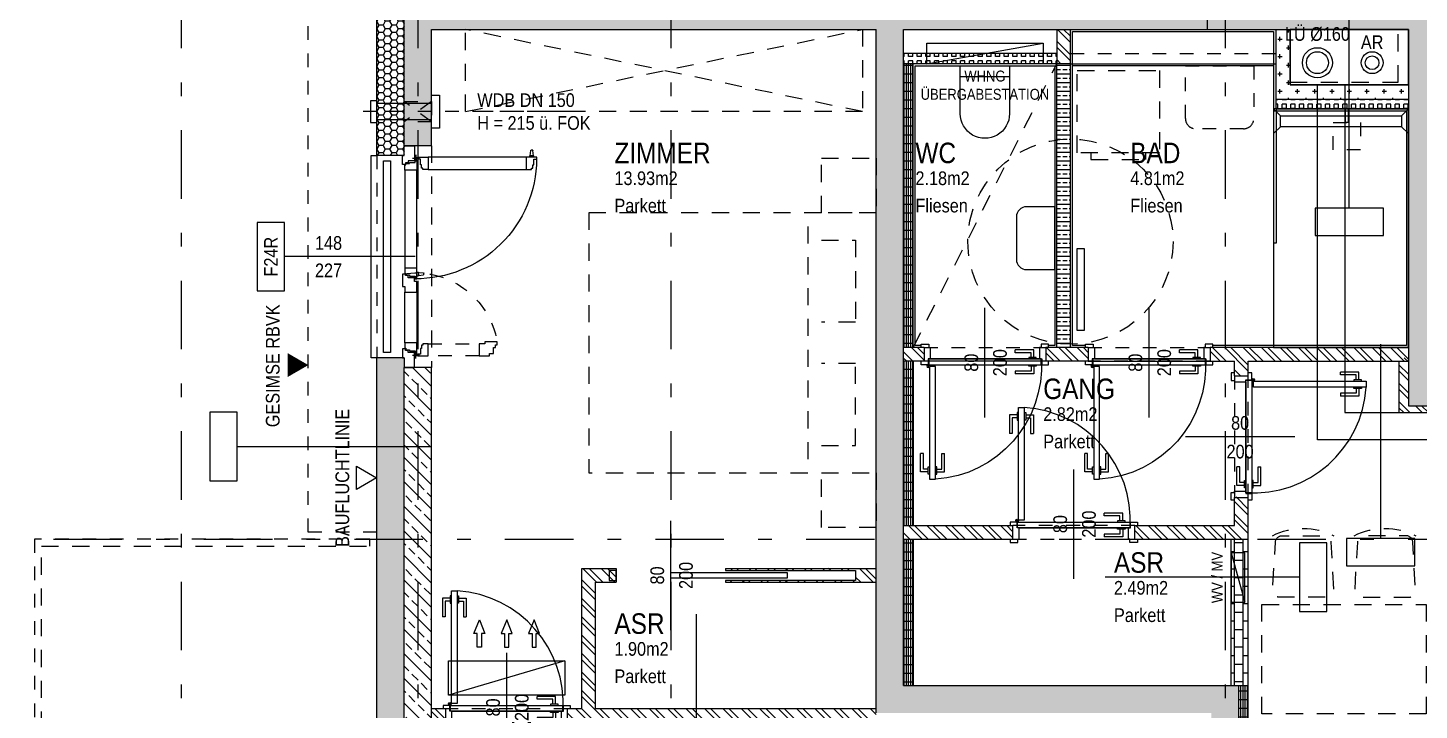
# Model space of a CAD drawing. Header units: millimetres. Extents: x 2821 to 2886, y 1688 to 1792.
# Drawn here: x 2866.19 to 2876.35, y 1738.48 to 1743.47 of the extents above; entities that cross this region are included whole.
import ezdxf
from ezdxf.enums import TextEntityAlignment as Align

# ---------------------------------------------------------------- set-up
doc = ezdxf.new("R2010")
doc.units = ezdxf.units.MM
for name, pattern in [('HIDDEN', [0.375, 0.25, -0.125]), ('HIDDEN2', [0.1875, 0.125, -0.0625]), ('STRICHPUNKT', [1, 0.5, -0.25, 0, -0.25])]:
    doc.linetypes.add(name, pattern=pattern)
for name, color, linetype in [('00-TXT---------M0', 8, 'Continuous'), ('01-ANS-G00-L04-M0', 8, 'Continuous'), ('01-SYM-G00-L04-M0', 8, 'Continuous'), ('01-TXT---------M0', 1, 'Continuous'), ('01-TXT---------PP', 1, 'Continuous'), ('01-TXT-G00-L04-M0', 1, 'Continuous'), ('02-ANS-G00-L04-M0', 8, 'Continuous'), ('02-AXO-G00-L04-M0', 8, 'STRICHPUNKT'), ('02-DIM-G00-L04-ACHSEN', 8, 'Continuous'), ('02-DIM-G00-L04-BEHÖRDE', 20, 'Continuous'), ('02-FIL-G00-L04-LILA', 223, 'Continuous'), ('02-FIL-G00-L04-ORANGE', 40, 'Continuous'), ('02-FIL-G00-L04-STB', 8, 'Continuous'), ('02-FLI-G00-L04-M0', 141, 'Continuous'), ('02-HID---------M0', 8, 'HIDDEN2'), ('02-HID-G00-L04-M0', 8, 'HIDDEN2'), ('02-TWA---------M0', 4, 'Continuous'), ('02-TWA-G00-L04-M0', 4, 'Continuous'), ('02-WDA---------M0', 8, 'Continuous'), ('02-WDA-G00-L04-M0', 8, 'Continuous'), ('02-ZWA---------M0', 2, 'Continuous'), ('02-ZWA-G00-L04-M0', 2, 'Continuous'), ('03-ANS-G00-L04-M0', 8, 'Continuous'), ('03-HID-G00-L04-M0', 8, 'HIDDEN2'), ('03-SYM-G00-L04-M0', 8, 'Continuous'), ('04-HLP---------M0', 8, 'HIDDEN2'), ('04-STO---------M0', 1, 'Continuous'), ('04-SYM---------EP', 8, 'Continuous'), ('04-SYM-G00-L04-EP', 8, 'Continuous'), ('04-TXT---------EP', 8, 'Continuous'), ('04-TXT-G00-L04-M0', 8, 'Continuous'), ('04-TXT-G00-L04-POS', 8, 'Continuous'), ('05-STO--------M0', 1, 'Continuous'), ('05-SYM---------M0', 8, 'Continuous'), ('05-SYM--------M0', 8, 'Continuous'), ('05-SYM-G00-L04-M0', 8, 'Continuous'), ('05-TXT---------PP', 8, 'Continuous'), ('05-TXT--------M0', 8, 'Continuous'), ('05-TXT-G00-L04-M0', 8, 'Continuous'), ('07-BAR-G00-L04-M0', 8, 'HIDDEN2'), ('07-SAN---------M0', 8, 'Continuous'), ('07-SAN-G00-L04-FBHZG-EVERT', 8, 'Continuous'), ('07-SAN-G00-L04-KLIMA', 8, 'Continuous'), ('07-SAN-G00-L04-M0', 8, 'Continuous')]:
    doc.layers.add(name, color=color, linetype=linetype)
for name, color, linetype, plot in [('00_HLP---------M0', 6, 'Continuous', False), ('00_HLP-G00-L04-M0', 6, 'Continuous', False), ('07_MOB-G00-L04-M0', 6, 'HIDDEN2', False)]:
    doc.layers.add(name, color=color, linetype=linetype, plot=plot)
doc.styles.add('ARIAL', font='arial.ttf', dxfattribs={"width": 0.85})
doc.dimstyles.new('pp chromy&schneider', dxfattribs={"dimscale": 0.005, "dimtxt": 25, "dimasz": 10, "dimexe": 0, "dimexo": 0, "dimgap": 5, "dimtad": 1, "dimdec": 1, "dimlfac": 100, "dimrnd": 0.1, "dimzin": 9, "dimdsep": 46, "dimtxsty": 'ARIAL', "dimblk": 'c&s kote', "dimcen": 0, "dimse1": 1, "dimse2": 1, "dimclrd": 8, "dimclrt": 8, "dimadec": 0, "dimazin": 0, "dimtfac": 0.75, "dimtdec": 1, "dimtix": 1, "dimtmove": 2, "dimatfit": 0, "dimldrblk": 'NONE', "dimfxl": 1, "dimtolj": 1, "dimlwd": -1, "dimarcsym": 0})
pattern_1 = [(90, (2796.073195, 1683.69414), (-0.015875, 0), []), (180, (2796.073195, 1683.69414), (0, -0.0635), [])]
pattern_2 = [(135, (2796.07319, 1683.69414), (-0.06735192, -0.06735192), []), (135, (2796.07319, 1683.73904), (-0.06735192, -0.06735192), [])]
pattern_3 = [(135, (2796.07319, 1683.66914), (-0.06735192, -0.06735192), []), (135, (2796.07319, 1683.71404), (-0.06735192, -0.06735192), [])]
pattern_4 = [(180, (2911.073195, 1728.69414), (-0.047625, -0.0274963), [0.03175, -0.0635]), (300, (2911.073195, 1728.69414), (0.047624994, -0.02749631), [0.03175, -0.0635]), (240, (2911.073195, 1728.69414), (-6e-09, -0.05499261), [-0.0635, 0.03175])]
pattern_5 = [(90, (2796.073195, 1683.69414), (-0.03175, 0), [0.03175, -0.03175]), (180, (2796.073195, 1683.69414), (0, -0.03175), [0.03175, -0.03175])]

# ---------------------------------------------------------------- blocks, each defined once
blk = doc.blocks.new('05-TXT')
at = {"layer": '05-TXT--------M0'}
blk.add_line((-0.4, 0), (0.4, 0), dxfattribs=at)
at = {"layer": '05-TXT--------M0', "color": 8, "style": 'ARIAL', "width": 0.85}
blk.add_attdef('BREITE', text='', height=0.1, dxfattribs=at).set_placement((0, 0.05), align=Align.CENTER)
blk.add_attdef('HÖHE', text='', height=0.1, rotation=360, dxfattribs=at).set_placement((0, -0.06), align=Align.TOP_CENTER)
blk = doc.blocks.new('04-TXT')
blk.add_line((0, 0), (0.953, 0))
at = {"layer": '04-TXT---------EP', "color": 8, "style": 'ARIAL', "width": 0.85}
blk.add_attdef('WIDTH', text='', height=0.1, dxfattribs=at).set_placement((0.632, 0.05), align=Align.CENTER)
blk.add_attdef('HEIGHT', text='', height=0.1, dxfattribs=at).set_placement((0.632, -0.05), align=Align.TOP_CENTER)
blk = doc.blocks.new('TÜR-80_10er-WAND')
at = {"layer": '00_HLP---------M0'}
blk.add_lwpolyline([(0.411, -0.025), (-0.411, -0.025), (-0.411, -0.025), (-0.411, 0.017), (0.411, 0.017)], close=True, dxfattribs=at)
for points in [[(0.4, 0.017), (-0.4, 0.017)], [(-0.375, 0.017), (-0.375, 0.027), (-0.32, 0.027), (-0.32, 0.017)], [(-0.357, 0.027), (-0.357, 0.083), (-0.222, 0.083)], [(-0.337, 0.027), (-0.337, 0.063), (-0.222, 0.063)], [(-0.222, 0.063), (-0.222, 0.083)], [(-0.375, -0.025), (-0.375, -0.035), (-0.32, -0.035), (-0.32, -0.025)], [(-0.357, -0.035), (-0.357, -0.091), (-0.222, -0.091)], [(-0.337, -0.035), (-0.337, -0.071), (-0.222, -0.071)], [(-0.222, -0.071), (-0.222, -0.091)]]:
    blk.add_lwpolyline(points, dxfattribs=at)
at = {"layer": '02-HID---------M0', "ltscale": 0.5}
for points in [[(0.445, 0.1), (-0.445, 0.1)], [(-0.445, 0), (0.445, 0)]]:
    blk.add_lwpolyline(points, dxfattribs=at)
at = {"layer": '02-ZWA---------M0'}
for points in [[(-0.445, 0.1), (-0.445, 0)], [(0.445, 0.1), (0.445, 0)]]:
    blk.add_lwpolyline(points, dxfattribs=at)
at = {"layer": '05-STO--------M0'}
for points in [[(-0.465, 0.1), (-0.465, 0.125), (-0.41, 0.125), (-0.41, 0.1), (-0.4, 0.1), (-0.4, 0.017), (-0.415, 0.017), (-0.415, -0.025), (-0.465, -0.025), (-0.465, 0)], [(0.465, 0.1), (0.465, 0.125), (0.41, 0.125), (0.41, 0.1), (0.4, 0.1), (0.4, 0.017), (0.415, 0.017), (0.415, -0.025), (0.465, -0.025), (0.465, 0)]]:
    blk.add_lwpolyline(points, dxfattribs=at)
at = {"layer": '05-SYM---------M0'}
for points in [[(0.352, -0.808), (0.296, -0.808), (0.296, -0.673)], [(0.316, -0.673), (0.296, -0.673)], [(0.352, -0.788), (0.316, -0.788), (0.316, -0.673)], [(0.414, -0.808), (0.47, -0.808), (0.47, -0.673)], [(0.414, -0.788), (0.45, -0.788), (0.45, -0.673)], [(0.45, -0.673), (0.47, -0.673)], [(0.362, -0.826), (0.352, -0.826), (0.352, -0.771), (0.362, -0.771)], [(0.404, -0.826), (0.414, -0.826), (0.414, -0.771), (0.404, -0.771)]]:
    blk.add_lwpolyline(points, dxfattribs=at)
at = {"layer": '05-SYM--------M0'}
blk.add_lwpolyline([(0.404, -0.039), (0.404, -0.862), (0.404, -0.862), (0.362, -0.862), (0.362, -0.039)], close=True, dxfattribs=at)
for points in [[(0.41, -0.036), (0.42, -0.036)], [(0.415, -0.031), (0.415, -0.041)]]:
    blk.add_lwpolyline(points, dxfattribs=at)
blk.add_circle((0.415, -0.036), 0.01, dxfattribs=at)
blk.add_arc((0.415, -0.036), 0.828, 176.3309, 266.3309, dxfattribs=at)
blk = doc.blocks.new('01-SQM')
at = {"layer": '01-TXT---------M0', "color": 1, "style": 'ARIAL', "width": 0.85}
blk.add_attdef('ROOM', (0, 0), '', height=0.15, dxfattribs=at)
blk.add_attdef('AREA', text='', height=0.1, dxfattribs=at).set_placement((0, -0.06), align=Align.TOP_LEFT)
at = {"layer": '01-TXT---------PP', "color": 1, "style": 'ARIAL', "width": 0.85}
blk.add_attdef('NR', text='', height=0.15, dxfattribs=at).set_placement((-0.117, 0), align=Align.RIGHT)
blk.add_attdef('FLOOR', text='', height=0.1, dxfattribs=at).set_placement((0, -0.26), align=Align.TOP_LEFT)
blk = doc.blocks.new('Fenster Doppelt 196')
at = {"layer": '02-WDA---------M0'}
for points in [[(-1.55, -0.2), (-1.55, -0.4)], [(-0.07, -0.2), (-0.07, -0.4)]]:
    blk.add_lwpolyline(points, dxfattribs=at)
at = {"layer": '04-HLP---------M0', "linetype": 'Continuous'}
for p, q in [((-0.084, 0.748), (-0.074, 0.748)), ((-0.084, 0.72), (-0.074, 0.72)), ((-0.072, 0.746), (-0.034, 0.742)), ((-0.072, 0.734), (-0.072, 0.746)), ((-0.072, 0.746), (-0.072, 0.722)), ((-0.072, 0.734), (-0.072, 0.722)), ((-0.072, 0.722), (-0.034, 0.726)), ((-0.032, 0.74), (-0.032, 0.728)), ((-0.032, 0.734), (-0.032, 0.73)), ((-0.951, -0.107), (-0.951, -0.097)), ((-0.949, -0.095), (-0.944, -0.057)), ((-0.937, -0.095), (-0.949, -0.095)), ((-0.949, -0.095), (-0.925, -0.095)), ((-0.942, -0.055), (-0.931, -0.055)), ((-0.937, -0.055), (-0.932, -0.055)), ((-0.937, -0.095), (-0.925, -0.095)), ((-0.925, -0.095), (-0.929, -0.057)), ((-0.923, -0.107), (-0.923, -0.097))]:
    blk.add_line(p, q, dxfattribs=at)
for points in [[(-0.097, 0.769), (-0.084, 0.769), (-0.084, 0.692), (-0.172, 0.692), (-0.172, 0.731), (-0.163, 0.731), (-0.163, 0.741), (-0.138, 0.741), (-0.138, 0.749), (-0.097, 0.749)], [(-0.097, -0.101), (-0.084, -0.101), (-0.084, -0.024), (-0.172, -0.024), (-0.172, -0.063), (-0.163, -0.063), (-0.163, -0.073), (-0.138, -0.073), (-0.138, -0.081), (-0.097, -0.081)]]:
    blk.add_lwpolyline(points, close=True, dxfattribs=at)
for points in [[(-0.172, -0.024), (-0.172, 0.692)], [(-0.084, 0.692), (-0.084, -0.024)]]:
    blk.add_lwpolyline(points, dxfattribs=at)
at = {"layer": '04-HLP---------M0', "linetype": 'HIDDEN2', "ltscale": 0.4}
for points in [[(-1.536, 0.425), (-1.519, 0.425), (-1.519, 0.453), (-1.474, 0.453), (-1.474, 0.468), (-1.454, 0.468), (-1.454, 0.48), (-1.433, 0.48), (-1.433, 0.391), (-1.448, 0.391), (-1.448, 0.348), (-1.536, 0.348)], [(-1.523, -0.101), (-1.536, -0.101), (-1.536, -0.024), (-1.448, -0.024), (-1.448, -0.063), (-1.457, -0.063), (-1.457, -0.073), (-1.482, -0.073), (-1.482, -0.081), (-1.523, -0.081)]]:
    blk.add_lwpolyline(points, close=True, dxfattribs=at)
for points in [[(-1.536, 0.348), (-1.536, -0.024)], [(-1.448, -0.024), (-1.448, 0.348)]]:
    blk.add_lwpolyline(points, dxfattribs=at)
at = {"layer": '04-HLP---------M0'}
for points in [[(-1.53, -0.138), (-1.53, -0.088)], [(-0.09, -0.138), (-0.09, -0.088)], [(-1.555, -0.113), (-1.505, -0.113)], [(-0.065, -0.113), (-0.115, -0.113)]]:
    blk.add_lwpolyline(points, dxfattribs=at)
for centre in [(-1.53, -0.113), (-0.09, -0.113)]:
    blk.add_circle(centre, 0.00474, dxfattribs=at)
at = {"layer": '04-HLP---------M0', "linetype": 'Continuous'}
for centre, radius, start, end in [((-0.09, -0.113), 0.882, 90.4482, 180.4592), ((-0.074, 0.746), 0.002, 360, 90), ((-0.074, 0.722), 0.002, 270, 360), ((-0.034, 0.74), 0.002, 360, 83.6598), ((-0.034, 0.728), 0.002, 276.3402, 360), ((-0.949, -0.097), 0.002, 90, 180), ((-0.942, -0.057), 0.002, 90, 173.6598), ((-0.931, -0.057), 0.002, 6.3402, 90), ((-0.925, -0.097), 0.002, 360, 90)]:
    blk.add_arc(centre, radius, start, end, dxfattribs=at)
at = {"layer": '04-HLP---------M0', "linetype": 'HIDDEN2', "ltscale": 0.4}
blk.add_arc((-1.53, -0.113), 0.601, 350.6676, 80.6676, dxfattribs=at)
at = {"layer": '04-STO---------M0'}
for points in [[(-1.62, -0.124), (-1.51, -0.124), (-1.51, -0.169), (-1.495, -0.169), (-1.495, -0.189), (-1.483, -0.189), (-1.483, -0.211), (-1.55, -0.211), (-1.55, -0.2), (-1.62, -0.2)], [(-1.518, -0.12), (-1.518, -0.107), (-1.441, -0.107), (-1.441, -0.195), (-1.48, -0.195), (-1.48, -0.187), (-1.49, -0.187), (-1.49, -0.161), (-1.498, -0.161), (-1.498, -0.12)], [(-0.992, -0.107), (-0.992, -0.124), (-0.964, -0.124), (-0.964, -0.169), (-0.949, -0.169), (-0.949, -0.189), (-0.937, -0.189), (-0.937, -0.211), (-1.027, -0.211), (-1.027, -0.195), (-1.069, -0.195), (-1.069, -0.107)], [(-0.972, -0.12), (-0.972, -0.107), (-0.895, -0.107), (-0.895, -0.195), (-0.934, -0.195), (-0.934, -0.187), (-0.944, -0.187), (-0.944, -0.161), (-0.952, -0.161), (-0.952, -0.12)], [(-0.102, -0.12), (-0.102, -0.107), (-0.179, -0.107), (-0.179, -0.195), (-0.14, -0.195), (-0.14, -0.187), (-0.13, -0.187), (-0.13, -0.161), (-0.122, -0.161), (-0.122, -0.12)], [(0, -0.124), (-0.11, -0.124), (-0.11, -0.169), (-0.125, -0.169), (-0.125, -0.189), (-0.137, -0.189), (-0.137, -0.211), (-0.07, -0.211), (-0.07, -0.2), (0, -0.2)]]:
    blk.add_lwpolyline(points, close=True, dxfattribs=at)
at = {"layer": '04-SYM---------EP'}
for points in [[(-1.069, -0.107), (-1.441, -0.107)], [(-1.441, -0.195), (-1.069, -0.195)], [(-0.895, -0.107), (-0.179, -0.107)], [(-0.179, -0.195), (-0.895, -0.195)]]:
    blk.add_lwpolyline(points, dxfattribs=at)
blk = doc.blocks.new('03-rar')
blk.add_circle((0, 0), 0.05)
at = {"layer": '01-TXT---------M0', "color": 8, "style": 'ARIAL', "width": 0.85}
blk.add_attdef('RR', text='', height=0.1, dxfattribs=at).set_placement((0, 0.1), align=Align.CENTER)
blk = doc.blocks.new('SCHIEBETÜR-80')
at = {"layer": '02-ZWA---------M0'}
for points in [[(-0.4, 0.037), (-1.35, 0.037), (-1.35, -0.038), (-0.4, -0.038)], [(-0.4, 0.05), (-0.4, 0.037)], [(0.4, 0.05), (0.4, -0.05)], [(-0.4, -0.038), (-0.4, -0.05)]]:
    blk.add_lwpolyline(points, dxfattribs=at)
blk.add_lwpolyline([(0.4, 0.037), (0.45, 0.037), (0.45, -0.038), (0.4, -0.038)], close=True, dxfattribs=at)
at = {"layer": '05-SYM---------M0'}
blk.add_lwpolyline([(-0.85, 0.021), (-0.85, -0.021), (0, -0.021), (0, 0.021)], close=True, dxfattribs=at)
blk = doc.blocks.new('BETT')
for points in [[(0, 0.95), (-0.4, 0.95), (-0.4, 1.35), (0, 1.35)], [(0, -1.35), (-0.4, -1.35), (-0.4, -0.95), (0, -0.95)]]:
    blk.add_lwpolyline(points, close=True)
at = {"flags": 128}
blk.add_lwpolyline([(-2.1, 0.95), (-2.1, -0.95), (0, -0.95), (0, 0.95)], close=True, dxfattribs=at)
for points in [[(-0.5, 0.85), (-0.5, -0.85)], [(-0.4, 0.75), (-0.15, 0.75), (-0.15, 0.15), (-0.4, 0.15)], [(-0.4, -0.75), (-0.15, -0.75), (-0.15, -0.15), (-0.4, -0.15)]]:
    blk.add_lwpolyline(points)
blk = doc.blocks.new('möbel_tisch')
at = {"flags": 128}
for points in [[(0.098, 0.856, -0.39805), (0.148, 0.903), (0.453, 0.903, -0.39805), (0.503, 0.856), (0.523, 0.506, -0.430564), (0.473, 0.453), (0.128, 0.453, -0.430564), (0.078, 0.506)], [(1.102, 0.856, 0.39805), (1.052, 0.903), (0.747, 0.903, 0.39805), (0.697, 0.856), (0.677, 0.506, 0.430564), (0.727, 0.453), (1.072, 0.453, 0.430564), (1.122, 0.506)], [(0.098, -0.856, 0.39805), (0.148, -0.903), (0.453, -0.903, 0.39805), (0.503, -0.856), (0.523, -0.506, 0.430564), (0.473, -0.453), (0.128, -0.453, 0.430564), (0.078, -0.506)], [(1.102, -0.856, -0.39805), (1.052, -0.903), (0.747, -0.903, -0.39805), (0.697, -0.856), (0.677, -0.506, -0.430564), (0.727, -0.453), (1.072, -0.453, -0.430564), (1.122, -0.506)]]:
    blk.add_lwpolyline(points, format="xyb", close=True, dxfattribs=at)
blk.add_lwpolyline([(1.2, 0.4), (0, 0.4), (0, -0.4), (1.2, -0.4)], close=True)
for centre, start, end in [((0.301, 0.453), 63.4349, 116.5651), ((0.899, 0.453), 63.4349, 116.5651), ((0.301, -0.453), 243.4349, 296.5651), ((0.899, -0.453), 243.4349, 296.5651)]:
    blk.add_arc(centre, 0.503, start, end)
blk = doc.blocks.new('07-WM')
at = {"linetype": 'HIDDEN', "ltscale": 0.5}
blk.add_lwpolyline([(0.05, -0.05), (0.05, -0.65), (0.65, -0.65), (0.65, -0.05)], close=True, dxfattribs=at)
blk.add_lwpolyline([(0.65, -0.15), (0.7, -0.15), (0.7, -0.55), (0.65, -0.55)], dxfattribs=at)
blk = doc.blocks.new('07-WC')
blk.add_lwpolyline([(-0.015, -0.18), (-0.365, -0.18, -1), (-0.365, 0.18, 0), (-0.015, 0.18), (-0.015, -0.18)], format="xyb", close=True)
blk.add_lwpolyline([(-0.095, -0.18), (-0.095, 0.18)])
blk = doc.blocks.new('07-WT-WC')
blk.add_lwpolyline([(1.005, -0.015), (1.005, -0.22, -0.414214), (0.93, -0.295), (0.62, -0.295, -0.414214), (0.545, -0.22), (0.545, -0.015)], format="xyb", close=True)
blk = doc.blocks.new('WANDLÜFER')
at = {"layer": '02-TWA---------M0', "linetype": 'HIDDEN2', "ltscale": 0.75}
for points in [[(0.075, 0), (0.075, -0.2), (-0.075, -0.2), (-0.075, 0), (0.075, 0)], [(-0.075, 0), (0.075, -0.2)], [(0.075, 0), (-0.075, -0.2)]]:
    blk.add_lwpolyline(points, dxfattribs=at)
at = {"layer": '07-SAN---------M0', "linetype": 'STRICHPUNKT', "ltscale": 0.1}
blk.add_lwpolyline([(0, 1), (0, -0.53)], dxfattribs=at)
at = {"layer": '07-SAN---------M0'}
for points in [[(0, 0), (-0.12, 0), (-0.12, 0.06), (0.12, 0.06), (0.12, 0)], [(0.08, -0.4), (-0.08, -0.4), (-0.08, -0.445), (0.08, -0.445)]]:
    blk.add_lwpolyline(points, close=True, dxfattribs=at)
for points in [[(-0.06, 0), (-0.06, -0.4)], [(0.06, 0), (0.06, -0.4)]]:
    blk.add_lwpolyline(points, dxfattribs=at)
blk = doc.blocks.new('01-hk4')
blk.add_lwpolyline([(0, 0, 0, 0.270625, 0), (0, 0.234375, 0.270625, 0.270625, 0)], format="xyseb")
at = {"layer": '00-TXT---------M0', "color": 8, "style": 'ARIAL', "width": 0.85}
blk.add_attdef('HEIGHT', text='', height=0.1, dxfattribs=at).set_placement((0, 0.35), align=Align.CENTER)
blk = doc.blocks.new('01-HK3')
blk.add_lwpolyline([(0, 0), (0.0423, 0.0732), (-0.0423, 0.0732)], close=True)
at = {"color": 0, "style": 'ARIAL', "width": 0.85}
blk.add_attdef('HEIGHT', text='', height=0.05, dxfattribs=at).set_placement((0, 0.35), align=Align.TOP_CENTER)
blk = doc.blocks.new('c&s kote')
at = {"color": 8}
for p, q in [((0, -2), (0, 2)), ((0, 2), (0, -2)), ((-2, 0), (2, 0)), ((2, 0), (-2, 0))]:
    blk.add_line(p, q, dxfattribs=at)
blk.add_circle((0, 0), 0.5, dxfattribs=at)
blk = doc.blocks.new('*D1161')
at = {"layer": '02-DIM-G00-L04-ACHSEN', "color": 8, "transparency": 16777216}
blk.add_arc((2882.186, 1743.554), 0.378, 7.5792, 82.4208, dxfattribs=at)
at = {"layer": 'Defpoints', "color": 0, "transparency": 16777216}
for p in [(2882.186, 1746.018), (2882.513, 1743.743), (2850.897, 1743.554), (2884.586, 1743.554), (2882.186, 1711.09)]:
    blk.add_point(p, dxfattribs=at)
at = {"layer": '02-DIM-G00-L04-ACHSEN', "color": 8, "transparency": 16777216, "xscale": 0.05, "yscale": 0.05, "zscale": 0.05}
for p, rotation in [((2882.186, 1743.932), 176.2103799030817), ((2882.564, 1743.554), 273.7896200982518)]:
    blk.add_blockref('c&s kote', p, dxfattribs=dict(at, rotation=rotation))
at = {"layer": '02-DIM-G00-L04-ACHSEN', "color": 8, "transparency": 16777216, "insert": (2882.516, 1743.884), "char_height": 0.125, "attachment_point": 5, "rotation": 315, "style": 'ARIAL'}
blk.add_mtext('\\A1;90.00°', dxfattribs=at)
blk = doc.blocks.new('_None')
blk = doc.blocks.new('*D1198')
at = {"layer": '02-DIM-G00-L04-ACHSEN', "color": 8, "transparency": 16777216}
blk.add_arc((2854.016, 1714.161), 0.947, 182.3395, 266.973, dxfattribs=at)
at = {"layer": 'Defpoints', "color": 0, "transparency": 16777216}
for p in [(2854.016, 1746.018), (2850.973, 1714.197), (2884.586, 1713.794), (2853.192, 1713.694), (2854.016, 1711.09)]:
    blk.add_point(p, dxfattribs=at)
at = {"layer": '02-DIM-G00-L04-ACHSEN', "color": 8, "transparency": 16777216, "xscale": 0.05, "yscale": 0.05, "zscale": 0.05}
for p, rotation in [((2853.069, 1714.172), 90.82598231942104), ((2854.016, 1713.214), 358.4865013265463)]:
    blk.add_blockref('c&s kote', p, dxfattribs=dict(at, rotation=rotation))
at = {"layer": '02-DIM-G00-L04-ACHSEN', "color": 8, "transparency": 16777216, "insert": (2853.406, 1713.558), "char_height": 0.125, "attachment_point": 5, "rotation": 314.6562, "style": 'ARIAL'}
blk.add_mtext('\\A1;90.69°', dxfattribs=at)
blk = doc.blocks.new('*D1199')
at = {"layer": '02-DIM-G00-L04-ACHSEN', "color": 8, "transparency": 16777216}
blk.add_arc((2882.186, 1713.823), 0.916, 273.127, 356.1855, dxfattribs=at)
at = {"layer": 'Defpoints', "color": 0, "transparency": 16777216}
for p in [(2882.186, 1746.018), (2850.973, 1714.197), (2884.586, 1713.794), (2882.641, 1713.027), (2882.186, 1711.09)]:
    blk.add_point(p, dxfattribs=at)
at = {"layer": '02-DIM-G00-L04-ACHSEN', "color": 8, "transparency": 16777216, "xscale": 0.05, "yscale": 0.05, "zscale": 0.05}
for p, rotation in [((2883.102, 1713.812), 87.74900272405769), ((2882.186, 1712.906), 181.563480922196)]:
    blk.add_blockref('c&s kote', p, dxfattribs=dict(at, rotation=rotation))
at = {"layer": '02-DIM-G00-L04-ACHSEN', "color": 8, "transparency": 16777216, "insert": (2882.892, 1713.108), "char_height": 0.125, "attachment_point": 5, "rotation": 224.6562, "style": 'ARIAL'}
blk.add_mtext('\\A1;89.31°', dxfattribs=at)
blk = doc.blocks.new('türachse&qualität')
at = {"layer": '05-SYM---------M0'}
blk.add_line((-0.4, 0), (-0.4, 0), dxfattribs=at)
at = {"layer": '05-TXT---------PP'}
blk.add_lwpolyline([(-0.5, -0.25), (-0.5, 0.25), (-0.7, 0.25), (-0.7, -0.25)], close=True, dxfattribs=at)
at = {"layer": '05-TXT---------PP', "color": 8, "style": 'ARIAL', "text_generation_flag": 6, "width": 0.85}
blk.add_attdef('POS.NR.', text='', height=0.1, rotation=270, dxfattribs=at).set_placement((-0.653, -0.011), align=Align.TOP_CENTER)
blk = doc.blocks.new('KLIMAGERÄT')
for points in [[(-0.425, 0), (0.425, 0), (0.425, -0.25), (-0.425, -0.25), (-0.425, 0)], [(-0.215, -0.35), (-0.215, -0.45), (-0.24, -0.45), (-0.2, -0.55), (-0.2, -0.55), (-0.16, -0.45), (-0.185, -0.45), (-0.185, -0.35), (-0.215, -0.35)], [(-0.015, -0.35), (-0.015, -0.45), (-0.04, -0.45), (0, -0.55), (0, -0.55), (0.04, -0.45), (0.015, -0.45), (0.015, -0.35), (-0.015, -0.35)], [(0.215, -0.35), (0.215, -0.45), (0.24, -0.45), (0.2, -0.55), (0.2, -0.55), (0.16, -0.45), (0.185, -0.45), (0.185, -0.35), (0.215, -0.35)]]:
    blk.add_lwpolyline(points, close=True)
blk.add_lwpolyline([(-0.425, -0.25), (0.425, 0)])

msp = doc.modelspace()

# ---------------------------------------------------------------- hatches: boundary and pattern name
at = {"layer": '02-FIL-G00-L04-LILA'}
h = msp.add_hatch(dxfattribs=at)
h.set_pattern_fill('HONEY', color=256, scale=0.01, angle=197.04654, style=0)
h.set_pattern_definition(pattern_4)
h.paths.add_polyline_path([(2868.7358, 1743.8241), (2868.7358, 1742.5341), (2868.9358, 1742.5341), (2868.9358, 1742.6041), (2868.9358, 1743.6541)])
h = msp.add_hatch(dxfattribs=at)
h.set_pattern_fill('HONEY', color=256, scale=0.01, angle=197.04654, style=0)
h.set_pattern_definition(pattern_4)
h.paths.add_polyline_path([(2868.7358, 1741.0541), (2868.7358, 1737.4941), (2868.9358, 1737.4941), (2868.9358, 1737.5641), (2868.9358, 1740.9841), (2868.9358, 1741.0541)])
at = {"layer": '02-FIL-G00-L04-ORANGE'}
h = msp.add_hatch(dxfattribs=at)
h.set_pattern_fill('ANSI32', color=256, scale=0.01, angle=197.04654, style=0)
h.set_pattern_definition(pattern_2)
h.paths.add_polyline_path([(2873.8058, 1743.4541), (2873.7058, 1743.4541), (2873.7058, 1743.2041), (2873.8058, 1743.2041)])
h = msp.add_hatch(dxfattribs=at)
h.set_pattern_fill('CROSS', color=256, scale=0.01, angle=107.04654, style=0)
h.set_pattern_definition([(0, (2796.073195, 1683.69414), (0.0635, 0.0635), [0.03175, -0.09525]), (90, (2796.08907, 1683.678265), (-0.0635, 0.0635), [0.03175, -0.09525])])
h.paths.add_polyline_path([(2876.2758, 1743.0491), (2875.4108, 1743.0491), (2875.4108, 1743.4541), (2875.3058, 1743.4541), (2875.3058, 1742.9441), (2876.2758, 1742.9441)])
h = msp.add_hatch(dxfattribs=at)
h.set_pattern_fill('SQUARE', color=256, scale=0.01, angle=197.04654, style=0)
h.set_pattern_definition(pattern_5)
h.paths.add_polyline_path([(2873.7058, 1743.2791), (2872.5858, 1743.2791), (2872.5858, 1743.2041), (2873.7058, 1743.2041)])
h = msp.add_hatch(dxfattribs=at)
h.set_pattern_fill('GRATE', color=256, scale=0.02, angle=197.04654, style=0)
h.set_pattern_definition(pattern_1)
h.paths.add_polyline_path([(2872.6558, 1743.2041), (2872.5858, 1743.2041), (2872.5858, 1741.1291), (2872.6558, 1741.1291)])
h = msp.add_hatch(dxfattribs=at)
h.set_pattern_fill('BRASS', color=256, scale=0.01, angle=107.04654, style=0)
h.set_pattern_definition([(0, (2796.073195, 1683.69414), (0, 0.0635), []), (0, (2796.073195, 1683.72589), (0, 0.0635), [0.03175, -0.015875])])
h.paths.add_polyline_path([(2873.8058, 1743.2041), (2873.7058, 1743.2041), (2873.7058, 1741.1541), (2873.8058, 1741.1541)])
h = msp.add_hatch(dxfattribs=at)
h.set_pattern_fill('SQUARE', color=256, scale=0.01, angle=197.04654, style=0)
h.set_pattern_definition(pattern_5)
h.paths.add_polyline_path([(2876.2758, 1742.9441), (2875.3058, 1742.9441), (2875.3058, 1742.8741), (2876.2758, 1742.8741)])
h = msp.add_hatch(dxfattribs=at)
h.set_pattern_fill('ANSI32', color=256, scale=0.01, angle=197.04654, style=0)
h.set_pattern_definition(pattern_3)
h.paths.add_polyline_path([(2872.5858, 1741.1291), (2872.5858, 1741.0291), (2872.7358, 1741.0291), (2872.7358, 1741.1291)])
h = msp.add_hatch(dxfattribs=at)
h.set_pattern_fill('ANSI32', color=256, scale=0.01, angle=197.04654, style=0)
h.set_pattern_definition(pattern_3)
h.paths.add_polyline_path([(2873.9358, 1741.1291), (2873.6258, 1741.1291), (2873.6258, 1741.0291), (2873.9358, 1741.0291)])
h = msp.add_hatch(dxfattribs=at)
h.set_pattern_fill('ANSI32', color=256, scale=0.01, angle=197.04654, style=0)
h.set_pattern_definition([(135, (2796.07319, 1683.66914), (-0.06735192, -0.06735192), []), (135, (2796.07319, 1683.71404), (-0.06735192, -0.06735192), [])])
h.paths.add_polyline_path([(2876.2758, 1741.1291), (2874.8258, 1741.1291), (2874.8258, 1741.0291), (2875.0058, 1741.0291), (2875.0058, 1740.9241), (2875.1058, 1740.9241), (2875.1058, 1741.0291), (2876.2758, 1741.0291)])
h = msp.add_hatch(dxfattribs=at)
h.set_pattern_fill('GRATE', color=256, scale=0.02, angle=197.04654, style=0)
h.set_pattern_definition(pattern_1)
h.paths.add_polyline_path([(2872.5858, 1741.0291), (2872.5858, 1739.8291), (2872.6558, 1739.8291), (2872.6558, 1741.0291)])
h = msp.add_hatch(dxfattribs=at)
h.set_pattern_fill('ANSI32', color=256, scale=0.01, angle=197.04654, style=0)
h.set_pattern_definition(pattern_2)
h.paths.add_polyline_path([(2876.2758, 1740.7041), (2876.2758, 1741.0541), (2876.2058, 1741.0541), (2876.2058, 1740.6541), (2876.4758, 1740.6541), (2876.4758, 1740.7041)])
h = msp.add_hatch(dxfattribs=at)
h.set_pattern_fill('ANSI32', color=256, scale=0.01, angle=197.04654, style=0)
h.set_pattern_definition(pattern_2)
h.paths.add_polyline_path([(2875.1058, 1740.0391), (2875.0058, 1740.0391), (2875.0058, 1739.8291), (2874.2758, 1739.8291), (2874.2758, 1739.7291), (2875.1058, 1739.7291)])
h = msp.add_hatch(dxfattribs=at)
h.set_pattern_fill('ANSI32', color=256, scale=0.01, angle=197.04654, style=0)
h.set_pattern_definition(pattern_2)
h.paths.add_polyline_path([(2873.3858, 1739.8291), (2872.5858, 1739.8291), (2872.5858, 1739.7291), (2873.3858, 1739.7291)])
h = msp.add_hatch(dxfattribs=at)
h.set_pattern_fill('GRATE', color=256, scale=0.02, angle=197.04654, style=0)
h.set_pattern_definition(pattern_1)
h.paths.add_polyline_path([(2872.6558, 1739.7291), (2872.5858, 1739.7291), (2872.5858, 1738.6591), (2872.6558, 1738.6591)])
h = msp.add_hatch(dxfattribs=at)
h.set_pattern_fill('BRICK', color=256, scale=0.01, angle=197.04654, style=0)
h.set_pattern_definition([(90, (2796.073195, 1683.69414), (-0.0635, 0), []), (180, (2796.0732, 1683.69414), (0, -0.127), [0.0635, -0.0635]), (180, (2796.0732, 1683.75764), (0, -0.127), [-0.0635, 0.0635])])
h.paths.add_polyline_path([(2875.1058, 1738.6591), (2875.1058, 1739.7291), (2874.9808, 1739.7291), (2874.9808, 1738.6591), (2875.0358, 1738.6591)])
h = msp.add_hatch(dxfattribs=at)
h.set_pattern_fill('ANSI32', color=256, scale=0.01, angle=197.04654, style=0)
h.set_pattern_definition(pattern_2)
h.paths.add_polyline_path([(2872.3858, 1738.4591), (2872.3858, 1738.4891), (2870.3358, 1738.4891), (2870.3358, 1739.4141), (2870.4858, 1739.4141), (2870.4858, 1739.5141), (2870.2358, 1739.5141), (2870.2358, 1738.4891), (2870.1308, 1738.4891), (2870.1308, 1738.3891), (2872.3858, 1738.3891)])
h = msp.add_hatch(dxfattribs=at)
h.set_pattern_fill('ANSI32', color=256, scale=0.01, angle=197.04654, style=0)
h.set_pattern_definition(pattern_2)
h.paths.add_polyline_path([(2872.3858, 1739.5141), (2871.2858, 1739.5141), (2871.2858, 1739.5016), (2872.2358, 1739.5016), (2872.2358, 1739.4266), (2871.2858, 1739.4266), (2871.2858, 1739.4141), (2872.3858, 1739.4141)])
h = msp.add_hatch(dxfattribs=at)
h.set_pattern_fill('GRATE', color=256, scale=0.02, angle=197.04654, style=0)
h.set_pattern_definition(pattern_1)
h.paths.add_polyline_path([(2875.1058, 1737.0741), (2875.1058, 1738.6591), (2875.0358, 1738.6591), (2875.0358, 1737.0741)])
h = msp.add_hatch(dxfattribs=at)
h.set_pattern_fill('ANSI32', color=256, scale=0.01, angle=197.04654, style=0)
h.set_pattern_definition([(135, (2796.07819, 1683.69414), (-0.06735192, -0.06735192), []), (135, (2796.07819, 1683.73904), (-0.06735192, -0.06735192), [])])
h.paths.add_polyline_path([(2869.1358, 1738.4891), (2869.1358, 1738.3891), (2869.2408, 1738.3891), (2869.2408, 1738.4891)])
at = {"layer": '02-FIL-G00-L04-STB'}
h = msp.add_hatch(dxfattribs=at)
h.set_pattern_fill('ANSI33', color=256, scale=0.02, angle=107.04654, style=0)
h.set_pattern_definition([(45, (2796.0732, 1683.69414), (-0.08980256, 0.08980256), []), (45, (2796.163, 1683.69414), (-0.08980256, 0.08980256), [0.0635, -0.03175])])
h.paths.add_polyline_path([(2881.0358, 1743.6541), (2868.9358, 1743.6541), (2868.9358, 1742.6041), (2869.0158, 1742.6041), (2869.1358, 1742.6041), (2869.1358, 1743.4541), (2872.3858, 1743.4541), (2872.3858, 1738.4591), (2874.8358, 1738.4591), (2874.8358, 1736.9741), (2875.0358, 1736.9741), (2875.0358, 1738.6591), (2872.5858, 1738.6591), (2872.5858, 1743.4541), (2876.2758, 1743.4541), (2876.2758, 1743.0491), (2876.2758, 1740.7041), (2876.4758, 1740.7041), (2876.4758, 1743.4541), (2876.4758, 1743.4541), (2876.4758, 1743.4541), (2880.8358, 1743.4541), (2880.8358, 1742.5841), (2881.0358, 1742.5841)])
h = msp.add_hatch(dxfattribs=at)
h.set_pattern_fill('ANSI33', color=256, scale=0.02, angle=197.04654, style=0)
h.set_pattern_definition([(135, (2796.0732, 1683.69414), (-0.08980256, -0.08980256), []), (135, (2796.0732, 1683.78394), (-0.08980256, -0.08980256), [0.0635, -0.03175])])
h.paths.add_polyline_path([(2869.1358, 1740.9841), (2868.9358, 1740.9841), (2868.9358, 1737.5641), (2869.0158, 1737.5641), (2869.1358, 1737.5641)])

# ---------------------------------------------------------------- linework, layer by layer
for p, q in [((2874.8058, 1744.8741), (2874.8058, 1743.4541)), ((2875.8433, 1742.1492), (2875.8433, 1743.5691)), ((2876.0732, 1739.7342), (2876.0732, 1741.1541)), ((2867.7159, 1740.4066), (2869.1358, 1740.4066)), ((2875.4802, 1739.4516), (2874.0603, 1739.4516)), ((2871.0732, 1737.7603), (2871.0732, 1739.1802))]:
    msp.add_line(p, q)
for points in [[(2875.8433, 1742.1492), (2875.5933, 1742.1492), (2875.5933, 1741.9492), (2876.0933, 1741.9492), (2876.0933, 1742.1492)], [(2867.7159, 1740.4066), (2867.7159, 1740.6566), (2867.5159, 1740.6566), (2867.5159, 1740.1566), (2867.7159, 1740.1566)], [(2875.4802, 1739.4516), (2875.4802, 1739.2016), (2875.6802, 1739.2016), (2875.6802, 1739.7016), (2875.4802, 1739.7016)], [(2876.0732, 1739.7342), (2875.8232, 1739.7342), (2875.8232, 1739.5342), (2876.3232, 1739.5342), (2876.3232, 1739.7342)]]:
    msp.add_lwpolyline(points, close=True)
at = {"layer": '00_HLP-G00-L04-M0'}
for centre, radius in [((2875.6108, 1743.2116), 0.11), ((2876.0108, 1743.2116), 0.08)]:
    msp.add_circle(centre, radius, dxfattribs=at)
at = {"layer": '01-ANS-G00-L04-M0'}
for points in [[(2873.6258, 1741.0291), (2872.7358, 1741.0291)], [(2873.9358, 1741.0291), (2874.8258, 1741.0291)]]:
    msp.add_lwpolyline(points, dxfattribs=at)
at = {"layer": '02-ANS-G00-L04-M0'}
for points in [[(2873.8058, 1743.2041), (2875.3058, 1743.2041)], [(2868.7358, 1741.0541), (2868.6958, 1741.0541), (2868.6958, 1742.5341), (2868.7358, 1742.5341)]]:
    msp.add_lwpolyline(points, dxfattribs=at)
msp.add_lwpolyline([(2868.8358, 1742.4941), (2868.8358, 1741.0941), (2868.7858, 1741.0941), (2868.7858, 1742.4941), (2868.8358, 1742.4941)], close=True, dxfattribs=at)
at = {"layer": '02-AXO-G00-L04-M0'}
for points in [[(2867.3058, 1746.0178), (2867.3058, 1711.0904)], [(2869.0358, 1746.0178), (2869.0358, 1711.0904)], [(2870.8858, 1746.0178), (2870.8858, 1711.0904)], [(2874.9358, 1746.0178), (2874.9358, 1711.0904)], [(2850.9732, 1739.7291), (2884.5858, 1739.7291)]]:
    msp.add_lwpolyline(points, dxfattribs=at)
at = {"layer": '02-FLI-G00-L04-M0'}
for points in [[(2873.9158, 1741.1441), (2873.8208, 1741.1441), (2873.8208, 1743.4391), (2875.2908, 1743.4391), (2875.2908, 1742.8591), (2876.2608, 1742.8591), (2876.2608, 1741.1441), (2874.8458, 1741.1441)], [(2872.7158, 1741.1441), (2872.6708, 1741.1441), (2872.6708, 1743.1891), (2873.6908, 1743.1891), (2873.6908, 1741.1441), (2873.6458, 1741.1441)], [(2875.2908, 1743.1891), (2873.8208, 1743.1891)]]:
    msp.add_lwpolyline(points, dxfattribs=at)
at = {"layer": '02-HID-G00-L04-M0', "ltscale": 0.5}
for points in [[(2868.7358, 1739.7791), (2868.236, 1739.7791), (2868.236, 1743.8241), (2868.7358, 1743.8241)], [(2873.8058, 1743.2791), (2875.3058, 1743.2791)], [(2868.7358, 1742.5341), (2868.7358, 1741.0541)], [(2868.6858, 1739.6791), (2868.6858, 1739.7291), (2866.2358, 1739.7291), (2866.2358, 1735.3691), (2868.6858, 1735.3691), (2868.6858, 1735.4191)]]:
    msp.add_lwpolyline(points, dxfattribs=at)
at = {"layer": '02-HID-G00-L04-M0'}
for points in [[(2869.1358, 1742.6041), (2869.1358, 1740.9841)], [(2868.7358, 1734.9791), (2868.7358, 1740.0791)], [(2868.7358, 1735.4191), (2866.2858, 1735.4191), (2866.2858, 1739.6791), (2868.7358, 1739.6791)]]:
    msp.add_lwpolyline(points, dxfattribs=at)
at = {"layer": '02-TWA-G00-L04-M0'}
msp.add_line((2876.2758, 1743.4541), (2876.2758, 1740.7041), dxfattribs=at)
for points in [[(2868.9358, 1742.6041), (2868.9358, 1743.6541)], [(2869.1358, 1743.4541), (2872.3858, 1743.4541)], [(2869.1358, 1742.6041), (2869.1358, 1743.4541)], [(2872.3858, 1738.4591), (2872.3858, 1743.4541)], [(2872.5858, 1738.6591), (2872.5858, 1743.4541)], [(2872.5858, 1743.4541), (2876.2758, 1743.4541)], [(2869.1358, 1742.6041), (2868.9358, 1742.6041)], [(2869.1358, 1740.9841), (2868.9358, 1740.9841)], [(2868.9358, 1737.5641), (2868.9358, 1740.9841)], [(2869.1358, 1737.5641), (2869.1358, 1740.9841)], [(2876.2758, 1740.7041), (2876.4758, 1740.7041)], [(2872.5858, 1738.6591), (2875.0358, 1738.6591)], [(2875.0358, 1736.9741), (2875.0358, 1738.6591)]]:
    msp.add_lwpolyline(points, dxfattribs=at)
at = {"layer": '02-WDA-G00-L04-M0'}
for p, q in [((2868.7358, 1742.5341), (2868.7358, 1743.8241)), ((2868.7358, 1737.4941), (2868.7358, 1741.0541))]:
    msp.add_line(p, q, dxfattribs=at)
at = {"layer": '02-ZWA-G00-L04-M0'}
for p, q in [((2873.7058, 1743.4541), (2873.7058, 1743.2041)), ((2873.8058, 1741.1291), (2873.8058, 1743.4541)), ((2875.3058, 1743.4541), (2875.3058, 1742.9441)), ((2875.4108, 1743.0491), (2875.4108, 1743.4541)), ((2873.7058, 1743.2791), (2872.5858, 1743.2791)), ((2872.5858, 1743.2791), (2872.5858, 1743.2791)), ((2873.8058, 1743.2041), (2872.5858, 1743.2041)), ((2873.7058, 1741.1291), (2873.7058, 1743.2041)), ((2876.2758, 1743.0491), (2875.4108, 1743.0491)), ((2875.3058, 1742.9441), (2876.2758, 1742.9441)), ((2873.9358, 1741.1291), (2873.6258, 1741.1291)), ((2876.2758, 1741.1291), (2874.8258, 1741.1291)), ((2876.2058, 1741.0291), (2876.2058, 1740.6541)), ((2876.2058, 1740.6541), (2877.1808, 1740.6541))]:
    msp.add_line(p, q, dxfattribs=at)
for points in [[(2872.6558, 1741.1291), (2872.6558, 1743.2041)], [(2875.3058, 1742.9441), (2875.3058, 1742.8741), (2876.2758, 1742.8741)], [(2872.7358, 1741.1291), (2872.5858, 1741.1291)], [(2872.7358, 1741.0291), (2872.5858, 1741.0291)], [(2872.6558, 1741.0291), (2872.6558, 1739.8291)], [(2873.9358, 1741.0291), (2873.6258, 1741.0291)], [(2874.8258, 1741.0291), (2875.0058, 1741.0291)], [(2875.0058, 1740.9241), (2875.0058, 1741.0291)], [(2875.1058, 1740.9241), (2875.1058, 1741.0291)], [(2875.1058, 1741.0291), (2876.2758, 1741.0291)], [(2875.0058, 1739.8291), (2875.0058, 1740.0341)], [(2875.1058, 1737.0741), (2875.1058, 1740.0341)], [(2872.5858, 1739.8291), (2873.3858, 1739.8291)], [(2874.2758, 1739.8291), (2875.0058, 1739.8291)], [(2872.5858, 1739.7291), (2873.3858, 1739.7291)], [(2872.6558, 1739.7291), (2872.6558, 1738.6591)], [(2874.2758, 1739.7291), (2875.1058, 1739.7291)], [(2874.9808, 1738.6591), (2874.9808, 1739.7291)], [(2870.2358, 1739.5141), (2870.4858, 1739.5141)], [(2870.2358, 1738.4891), (2870.2358, 1739.5141)], [(2871.2858, 1739.5141), (2872.3858, 1739.5141)], [(2870.3358, 1739.4141), (2870.4858, 1739.4141)], [(2870.3358, 1738.4891), (2870.3358, 1739.4141)], [(2871.2858, 1739.4141), (2872.3858, 1739.4141)], [(2875.0358, 1738.6591), (2875.1058, 1738.6591)], [(2869.2408, 1738.4891), (2869.1358, 1738.4891)], [(2870.2358, 1738.4891), (2870.1308, 1738.4891)], [(2872.3858, 1738.4891), (2870.3358, 1738.4891)]]:
    msp.add_lwpolyline(points, dxfattribs=at)
at = {"layer": '03-ANS-G00-L04-M0'}
msp.add_lwpolyline([(2875.4108, 1743.4541), (2875.4108, 1743.0491), (2876.2758, 1743.0491), (2876.2758, 1743.4541)], close=True, dxfattribs=at)
msp.add_lwpolyline([(2875.8108, 1740.6541), (2878.3708, 1740.6541), (2878.3708, 1740.4541), (2875.6108, 1740.4541), (2875.6108, 1743.0491), (2875.8108, 1743.0491), (2875.8108, 1740.6541), (2875.8108, 1740.6541)], dxfattribs=at)
at = {"layer": '03-HID-G00-L04-M0'}
msp.add_lwpolyline([(2876.2008, 1743.0691), (2876.2008, 1743.4541), (2875.4108, 1743.4541), (2875.4108, 1743.0691)], close=True, dxfattribs=at)
msp.add_lwpolyline([(2872.6558, 1741.1291), (2873.7058, 1743.2041)], dxfattribs=at)
at = {"layer": '07-BAR-G00-L04-M0'}
msp.add_circle((2873.8058, 1741.9041), 0.75, dxfattribs=at)
at = {"layer": '07-SAN-G00-L04-FBHZG-EVERT'}
for points in [[(2872.7558, 1743.2041), (2872.7558, 1743.3541), (2873.6058, 1743.3541), (2873.6058, 1743.2041)], [(2875.0808, 1739.6291), (2874.9808, 1739.6291), (2874.9808, 1739.2691), (2875.0808, 1739.2691)]]:
    msp.add_lwpolyline(points, close=True, dxfattribs=at)
for points in [[(2872.7558, 1743.2041), (2873.6058, 1743.3541)], [(2874.9808, 1739.6291), (2875.0808, 1739.2691)]]:
    msp.add_lwpolyline(points, dxfattribs=at)
at = {"layer": '07-SAN-G00-L04-M0', "linetype": 'HIDDEN2', "ltscale": 0.8}
msp.add_lwpolyline([(2875.1458, 1743.1891), (2875.1458, 1742.8041, -0.4142136), (2875.0708, 1742.7291), (2874.7208, 1742.7291, -0.4142136), (2874.6458, 1742.8041), (2874.6458, 1743.1891)], format="xyb", close=True, dxfattribs=at)
at = {"layer": '07-SAN-G00-L04-M0'}
for points in [[(2875.2908, 1742.8741), (2875.2908, 1741.1291), (2876.2758, 1741.1291), (2876.2758, 1742.8741)], [(2875.3408, 1742.7441), (2875.3408, 1742.8241), (2876.2258, 1742.8241), (2876.2258, 1742.7441), (2875.3408, 1742.7441)], [(2873.8558, 1741.2541), (2873.8558, 1741.8541), (2873.9058, 1741.8541), (2873.9058, 1741.2541)]]:
    msp.add_lwpolyline(points, close=True, dxfattribs=at)
for points in [[(2875.2908, 1742.8741), (2875.3408, 1742.8241)], [(2875.2908, 1742.8741), (2875.2908, 1741.8941), (2875.3108, 1741.8941), (2875.3108, 1742.8741)], [(2876.2258, 1742.8241), (2876.2758, 1742.8741)], [(2875.2908, 1742.6941), (2875.3408, 1742.7441)], [(2876.2258, 1742.7441), (2876.2758, 1742.6941)]]:
    msp.add_lwpolyline(points, dxfattribs=at)
at = {"layer": '07-SAN-G00-L04-M0', "linetype": 'HIDDEN2', "ltscale": 0.5}
for points in [[(2875.8358, 1742.8741), (2875.8358, 1742.7741), (2875.8158, 1742.7741), (2875.8158, 1742.8741)], [(2875.7258, 1742.7741), (2875.9258, 1742.7741), (2875.9258, 1742.5741), (2875.7258, 1742.5741)]]:
    msp.add_lwpolyline(points, close=True, dxfattribs=at)
at = {"layer": '07_MOB-G00-L04-M0'}
msp.add_lwpolyline([(2872.2858, 1743.4541), (2872.2858, 1742.8541), (2869.3858, 1742.8541), (2869.3858, 1742.8541), (2869.3858, 1743.4541), (2872.2858, 1743.4541)], close=True, dxfattribs=at)
for points in [[(2872.2858, 1742.8541), (2869.3858, 1743.4541)], [(2869.3858, 1742.8541), (2872.2858, 1743.4541)]]:
    msp.add_lwpolyline(points, dxfattribs=at)

# ---------------------------------------------------------------- block references
at = {"layer": '01-SYM-G00-L04-M0'}
ref = msp.add_blockref('01-hk4', (2868.236, 1741.0016), dxfattribs=dict(at, xscale=-0.6400000004359815, yscale=0.6400000004301472, zscale=0.6400000004327275, rotation=89.99999212614756))
ref.add_attrib('HEIGHT', 'GESIMSE RBVK', dxfattribs={"layer": '00-TXT---------M0', "color": 8, "extrusion": (0, 0, -1), "height": 0.1, "rotation": 270.00001, "style": 'ARIAL', "text_generation_flag": 2, "width": 0.85}).set_placement((-2868.0257, 1740.996), align=Align.CENTER)
at = {"layer": '01-TXT-G00-L04-M0'}
for p, rotation, values in [((2870.4732, 1742.4773), 359.9999999916624, {'ROOM': 'ZIMMER', 'AREA': '13.93m2', 'FLOOR': 'Parkett'}), ((2872.6732, 1742.4773), 359.9999999899948, {'ROOM': 'WC', 'AREA': '2.18m2', 'FLOOR': 'Fliesen'}), ((2874.2432, 1742.4772), 359.9999999941636, {'ROOM': 'BAD', 'AREA': '4.81m2', 'FLOOR': 'Fliesen'}), ((2873.6071, 1740.753), 359.9999999924961, {'ROOM': 'GANG', 'AREA': '2.82m2', 'FLOOR': 'Parkett'}), ((2874.1238, 1739.4835), 359.9999999924961, {'ROOM': 'ASR', 'AREA': '2.49m2', 'FLOOR': 'Parkett'}), ((2870.4732, 1739.037), 359.9999999916624, {'ROOM': 'ASR', 'AREA': '1.90m2', 'FLOOR': 'Parkett'})]:
    msp.add_blockref('01-SQM', p, dxfattribs=dict(at, rotation=rotation)).add_auto_attribs(values)
at = {"layer": '02-DIM-G00-L04-BEHÖRDE'}
ref = msp.add_blockref('01-HK3', (2868.7345, 1740.1772), dxfattribs=dict(at, xscale=-2.000000000014551, yscale=2.000000000014343, zscale=2, rotation=89.99999998499224))
ref.add_attrib('HEIGHT', 'BAUFLUCHTLINIE', dxfattribs={"layer": '0', "color": 0, "extrusion": (0, 0, -1), "height": 0.1, "rotation": 270, "style": 'ARIAL', "text_generation_flag": 2, "width": 0.85}).set_placement((-2868.4345, 1740.1772), align=Align.TOP_CENTER)
at = {"layer": '03-SYM-G00-L04-M0'}
ref = msp.add_blockref('03-rar', (2875.6108, 1743.2116), dxfattribs=dict(at, xscale=1.600000000325962, yscale=1.600000000313616, zscale=1.600000000298864))
ref.add_attrib('RR', 'LÜ %%C160', dxfattribs={"layer": '01-TXT---------M0', "color": 8, "height": 0.1, "rotation": 0, "style": 'ARIAL', "width": 0.85}).set_placement((2875.6108, 1743.3716), align=Align.CENTER)
msp.add_blockref('03-rar', (2876.0108, 1743.2116), dxfattribs=at).add_auto_attribs({'RR': 'AR'})
at = {"layer": '04-SYM-G00-L04-EP', "xscale": -1, "rotation": 270}
msp.add_blockref('Fenster Doppelt 196', (2869.1358, 1742.6041), dxfattribs=at)
at = {"layer": '04-TXT-G00-L04-M0'}
ref = msp.add_blockref('04-TXT', (2869.0157, 1741.7941), dxfattribs=dict(at, xscale=-1, rotation=4.00206268e-08))
ref.add_attrib('WIDTH', '148', dxfattribs={"layer": '04-TXT---------EP', "color": 8, "extrusion": (0, 0, -1), "height": 0.1, "rotation": 360, "style": 'ARIAL', "text_generation_flag": 2, "width": 0.85}).set_placement((-2868.3836, 1741.8441), align=Align.CENTER)
ref.add_attrib('HEIGHT', '227', dxfattribs={"layer": '04-TXT---------EP', "color": 8, "extrusion": (0, 0, -1), "height": 0.1, "rotation": 360, "style": 'ARIAL', "text_generation_flag": 2, "width": 0.85}).set_placement((-2868.3836, 1741.7441), align=Align.TOP_CENTER)
at = {"layer": '04-TXT-G00-L04-POS'}
ref = msp.add_blockref('türachse&qualität', (2868.5628, 1741.7941), dxfattribs=dict(at, rotation=359.999996339779))
ref.add_attrib('POS.NR.', 'F24R', dxfattribs={"layer": '05-TXT---------PP', "color": 8, "height": 0.1, "rotation": 270, "style": 'ARIAL', "text_generation_flag": 6, "width": 0.85}).set_placement((2867.9628, 1741.7941), align=Align.MIDDLE_CENTER)
at = {"layer": '05-SYM-G00-L04-M0', "xscale": -1}
for name, p, rotation in [('TÜR-80_10er-WAND', (2873.1808, 1741.0291), 2.234485397e-07), ('TÜR-80_10er-WAND', (2874.3808, 1741.0291), 2.234485397e-07), ('SCHIEBETÜR-80', (2870.8858, 1739.4641), 359.9999999799897)]:
    msp.add_blockref(name, p, dxfattribs=dict(at, rotation=rotation))
at = {"layer": '05-SYM-G00-L04-M0'}
for p, rotation in [((2875.1058, 1740.4791), 89.99999981323703), ((2873.8308, 1739.8291), 179.9999998040656), ((2869.6858, 1738.4891), 179.9999997765514)]:
    msp.add_blockref('TÜR-80_10er-WAND', p, dxfattribs=dict(at, rotation=rotation))
at = {"layer": '05-TXT-G00-L04-M0'}
for p, rotation in [((2873.1808, 1741.0191), 89.99999999666494), ((2874.3808, 1741.0191), 89.99999999666494), ((2875.0458, 1740.4791), 359.9999999924961), ((2873.8308, 1739.8391), 89.99999999666494), ((2870.8858, 1739.4641), 90.0000000433557), ((2869.6858, 1738.4991), 89.9999999933299)]:
    msp.add_blockref('05-TXT', p, dxfattribs=dict(at, rotation=rotation)).add_auto_attribs({'BREITE': '80', 'HÖHE': '200'})
at = {"layer": '07-SAN-G00-L04-KLIMA', "rotation": 179.9999999908286}
msp.add_blockref('KLIMAGERÄT', (2869.6858, 1738.5891), dxfattribs=at)
at = {"layer": '07-SAN-G00-L04-M0'}
for name, p, rotation in [('07-WC', (2873.1808, 1743.2041), 89.99999993996904), ('WANDLÜFER', (2869.1358, 1742.8541), 270.0000000200103)]:
    msp.add_blockref(name, p, dxfattribs=dict(at, rotation=rotation))
at = {"layer": '07-SAN-G00-L04-M0', "xscale": -1}
for name, p, rotation in [('07-WM', (2873.8058, 1743.2041), 90.00000000333509), ('07-WT-WC', (2873.7058, 1741.1541), 269.9999999533093)]:
    msp.add_blockref(name, p, dxfattribs=dict(at, rotation=rotation))
at = {"layer": '07_MOB-G00-L04-M0', "rotation": 1.75090299e-08}
msp.add_blockref('BETT', (2872.3858, 1741.1641), dxfattribs=at)
at = {"layer": '07_MOB-G00-L04-M0', "xscale": -1, "rotation": 179.9999999458053}
msp.add_blockref('möbel_tisch', (2875.2058, 1738.8516), dxfattribs=at)

# ---------------------------------------------------------------- texts
at = {"layer": '07-SAN-G00-L04-FBHZG-EVERT', "insert": (2873.1808, 1743.1541), "char_height": 0.08, "width": 1.165, "attachment_point": 2, "style": 'ARIAL'}
msp.add_mtext('WHNG ÜBERGABESTATION', dxfattribs=at)
at = {"layer": '07-SAN-G00-L04-FBHZG-EVERT', "linetype": 'Continuous', "insert": (2874.9192, 1739.4491), "char_height": 0.08, "width": 1.165, "attachment_point": 8, "rotation": 90, "style": 'ARIAL'}
msp.add_mtext('WV / MV', dxfattribs=at)
at = {"layer": '07-SAN-G00-L04-M0', "insert": (2869.4708, 1742.8541), "char_height": 0.1, "width": 1.538, "attachment_point": 4, "style": 'ARIAL'}
msp.add_mtext('WDB DN 150\\PH = 215 ü. FOK', dxfattribs=at)

# ---------------------------------------------------------------- dimensions: what is measured, and where the dimension line sits
at = {"layer": '02-DIM-G00-L04-ACHSEN'}
for base, line1, line2, picture, middle in [((2882.5134, 1743.7433), ((2850.8966, 1743.5541), (2884.5858, 1743.5541)), ((2882.1858, 1746.0178), (2882.1858, 1711.0904)), '*D1161', (2882.5161, 1743.8844)), ((2853.1924, 1713.6941), ((2854.0158, 1746.0178), (2854.0158, 1711.0904)), ((2850.9732, 1714.1973), (2884.5858, 1713.794)), '*D1198', (2853.4057, 1713.558)), ((2882.6408, 1713.0274), ((2882.1858, 1746.0178), (2882.1858, 1711.0904)), ((2850.9732, 1714.1973), (2884.5858, 1713.794)), '*D1199', (2882.8923, 1713.1078))]:
    dim = msp.add_angular_dim_2l(base=base, line1=line1, line2=line2, dimstyle='pp chromy&schneider', override={"dimzin": 8, "dimadec": 2}, dxfattribs=at)
    dim.commit()
    dim.dimension.update_dxf_attribs({"geometry": picture, "text_midpoint": middle})

doc.saveas('drawing.dxf')
